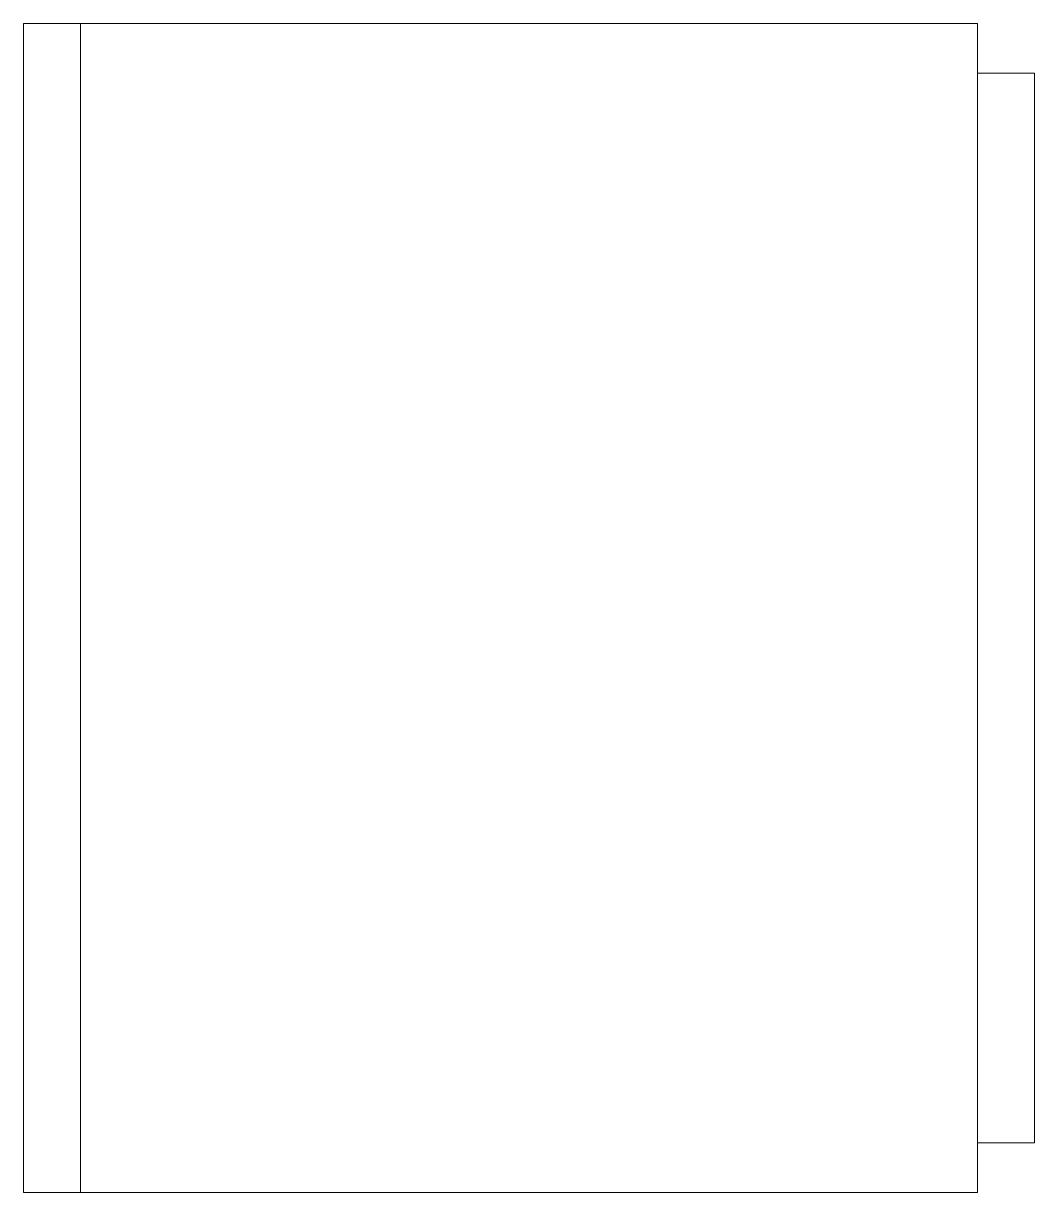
# Model space of a CAD drawing. Extents: x -593.419 to -592.71, y -70.88 to -70.061.
import ezdxf

# ---------------------------------------------------------------- set-up
doc = ezdxf.new("R2010")
doc.units = 0
doc.layers.get('0').update_dxf_attribs({"color": 255, "linetype": 'CONTINUOUS'})

# ---------------------------------------------------------------- blocks, each defined once
blk = doc.blocks.new('geladeira')
at = {"lineweight": 9}
blk.add_line((-0.66898, 0.4097), (-0.66898, -0.4097), dxfattribs=at)
blk.add_lwpolyline([(-0.04, -0.4097), (-0.70898, -0.4097), (-0.70898, 0.4097), (-0.04, 0.4097)], close=True, dxfattribs=at)
blk.add_lwpolyline([(-0.04, -0.3747), (0, -0.3747), (0, 0.3747), (-0.04, 0.3747)], dxfattribs=at)

msp = doc.modelspace()

# ---------------------------------------------------------------- block references
msp.add_blockref('geladeira', (-592.70973, -70.47061))

doc.saveas('drawing.dxf')
